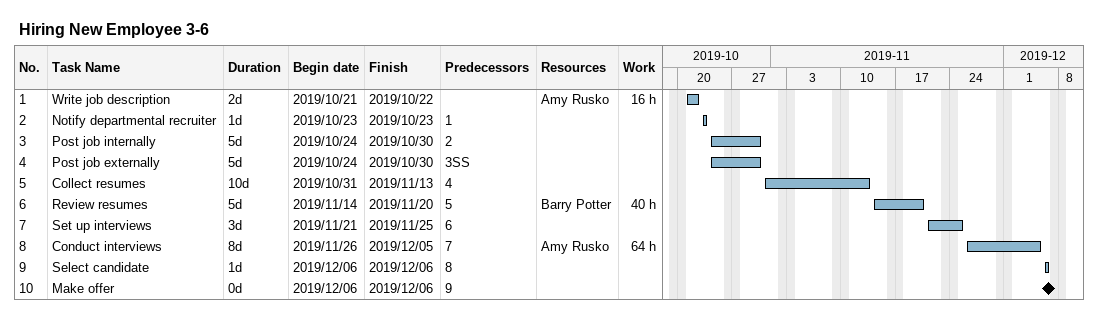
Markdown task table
Hiring New Employee 3-6

| ID | Task | Duration | Start | Finish | Predecessors | Resources | Work (h) |
|---|---|---|---|---|---|---|---|
| 1 | Write job description | 2d | 2019-10-21 | 2019-10-22 |  | Amy Rusko | 16 |
| 2 | Notify departmental recruiter | 1d | 2019-10-23 | 2019-10-23 | 1 |  |  |
| 3 | Post job internally | 5d | 2019-10-24 | 2019-10-30 | 2 |  |  |
| 4 | Post job externally | 5d | 2019-10-24 | 2019-10-30 | 3SS |  |  |
| 5 | Collect resumes | 10d | 2019-10-31 | 2019-11-13 | 4 |  |  |
| 6 | Review resumes | 5d | 2019-11-14 | 2019-11-20 | 5 | Barry Potter | 40 |
| 7 | Set up interviews | 3d | 2019-11-21 | 2019-11-25 | 6 |  |  |
| 8 | Conduct interviews | 8d | 2019-11-26 | 2019-12-05 | 7 | Amy Rusko | 64 |
| 9 | Select candidate | 1d | 2019-12-06 | 2019-12-06 | 8 |  |  |
| 10 | Make offer | 0d | 2019-12-06 | 2019-12-06 | 9 |  |  |
